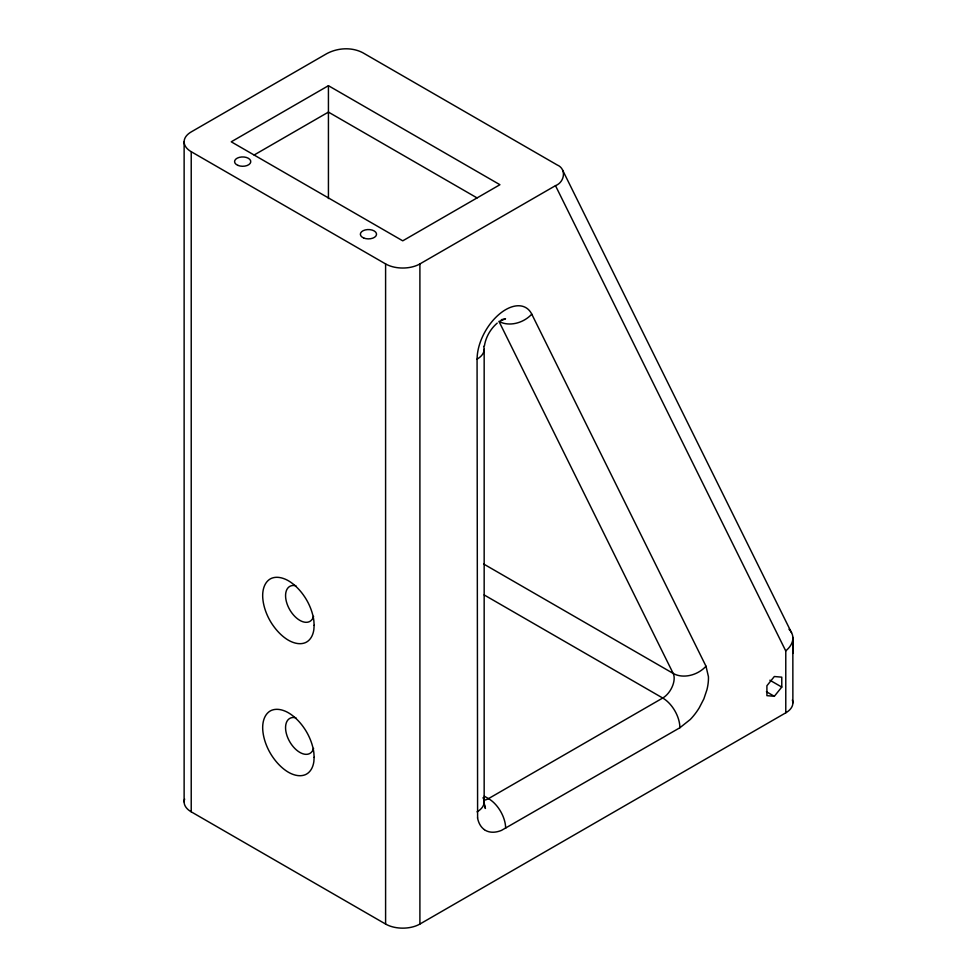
<?xml version="1.0" encoding="UTF-8"?>
<svg xmlns="http://www.w3.org/2000/svg" width="977" height="977" viewBox="0 0 977 977"><rect width="100%" height="100%" fill="white"/><g stroke="black" fill="none" stroke-linecap="round" stroke-linejoin="round"><path stroke-width="1.47" d="M184.128 801.934L184.128 141.812M484.165 349.241L484.165 801.922M792.872 702.915L792.848 637.309M484.409 345.895C485.801 337.102 490.478 328.919 497.208 323.118M774.334 696.308L781.771 687.075L781.771 677.171L774.334 676.511L766.908 685.744L766.908 695.648L774.334 696.308L766.408 691.728M484.47 829.729A39.361 22.727 -60 0 0 487.511 831.317A40.716 23.509 -60 0 0 501.457 830.401L679.882 727.743L690.299 719.463A41.632 24.034 -60 0 0 699.288 707.751L703.867 698.885L706.933 689.75A41.632 24.034 -60 0 0 708.447 676.743L706.005 666.241L531.769 314.154A40.375 23.314 -60 0 0 499.723 313.812A40.375 23.314 -60 0 0 477.106 359.121M191.223 151.704L385.597 263.924A24.254 14.008 0 0 0 419.902 263.924L555.486 185.654C564.535 182.308 566.916 168.936 557.098 164.905L362.736 52.697C351.671 46.945 337.676 47.812 326.807 53.625L191.223 131.907A24.254 14.008 0 0 0 191.223 151.704L191.223 811.826L385.597 924.047A24.254 14.008 0 0 0 419.902 924.047L785.777 712.819A24.254 14.008 0 0 0 792.359 700.045M328.431 85.695L231.244 141.812L402.744 240.83L499.931 184.714L328.431 85.695L328.431 198.539M254.118 155.013L328.431 112.099L477.069 197.916M499.98 321.128L505.512 318.783L501.348 319.687M769.864 680.2L781.771 687.075M483.676 564.022L673.19 673.434A24.254 18.478 -26.3 0 0 706.005 666.241M484.152 594.932L662.736 698.03A24.254 14.008 60 0 1 679.882 727.743M484.213 796.145L488.5 798.624A24.254 14.008 60 0 1 505.646 828.337M791.504 632.669L562.679 170.267M555.486 185.654L785.777 651L785.777 712.819M483.603 802.813L485.422 808.467L483.92 802.105M477.606 817.957L477.069 359.145A24.254 14.008 0 0 0 483.652 346.371M792.848 638.958L792.872 653.405M419.902 263.924L419.902 924.047M385.597 263.924L385.597 924.047M313.58 616.365A20.212 11.675 60 0 1 289.742 609.721A20.212 11.675 60 0 1 295.909 585.76M313.58 748.394A20.212 11.675 60 0 1 289.742 741.751A20.212 11.675 60 0 1 295.909 717.777M484.287 800.126A16.169 9.33 -60 0 0 488.5 798.624L662.736 698.03A16.169 9.33 -60 0 0 673.19 673.434L498.954 321.348A24.254 18.478 -26.3 0 0 531.769 314.154M483.029 797.684A24.254 14.008 0 0 1 477.069 811.826M484.372 829.644A40.716 23.509 -60 0 1 477.533 817.896M191.223 811.826A24.254 14.008 0 0 1 184.641 799.064M789.001 629.261A24.535 16.792 -11.6 0 1 785.642 650.926M314.142 625.341L313.861 629.542A36.772 21.225 60 0 1 308.305 640.827A35.05 20.236 60 0 1 304.739 642.89A36.967 21.347 60 0 1 290.926 641.51A34.891 20.138 60 0 1 285.895 638.616A37.041 21.384 60 0 1 273.084 625.488L272.082 624.034A34.891 20.151 60 0 1 268.516 617.867A36.943 21.335 60 0 1 262.813 598.62A34.94 20.175 60 0 1 262.801 592.795A36.943 21.335 60 0 1 268.528 580.167A34.891 20.151 60 0 1 272.082 578.091A37.041 21.384 60 0 1 284.649 578.946L285.895 579.471A34.891 20.138 60 0 1 290.926 582.377A36.967 21.347 60 0 1 304.739 596.959A35.05 20.236 60 0 1 308.305 603.114A36.772 21.225 60 0 1 313.861 620.835L314.142 625.341M314.142 757.37L313.861 761.572A36.772 21.225 60 0 1 308.305 772.844A35.05 20.236 60 0 1 304.739 774.908A36.967 21.347 60 0 1 290.926 773.54A34.891 20.138 60 0 1 285.895 770.633A37.041 21.384 60 0 1 273.084 757.517L272.082 756.051A34.891 20.151 60 0 1 268.516 749.884A36.943 21.335 60 0 1 262.813 730.637A34.94 20.175 60 0 1 262.801 724.824A36.943 21.335 60 0 1 268.528 712.184A34.891 20.151 60 0 1 272.082 710.12A37.041 21.384 60 0 1 284.649 710.963L285.895 711.488A34.891 20.138 60 0 1 290.926 714.395A36.967 21.347 60 0 1 304.739 728.976A35.05 20.236 60 0 1 308.305 735.144A36.772 21.225 60 0 1 313.861 752.852L314.142 757.37M237.936 165.394A8.085 4.665 0 0 0 250.723 162.097A8.085 4.665 0 0 0 239.377 157.346A8.085 4.665 0 0 0 237.936 165.394M363.7 237.997A8.085 4.665 0 0 0 376.487 234.7A8.085 4.665 0 0 0 365.154 229.961A8.085 4.665 0 0 0 363.7 237.997"/></g></svg>
